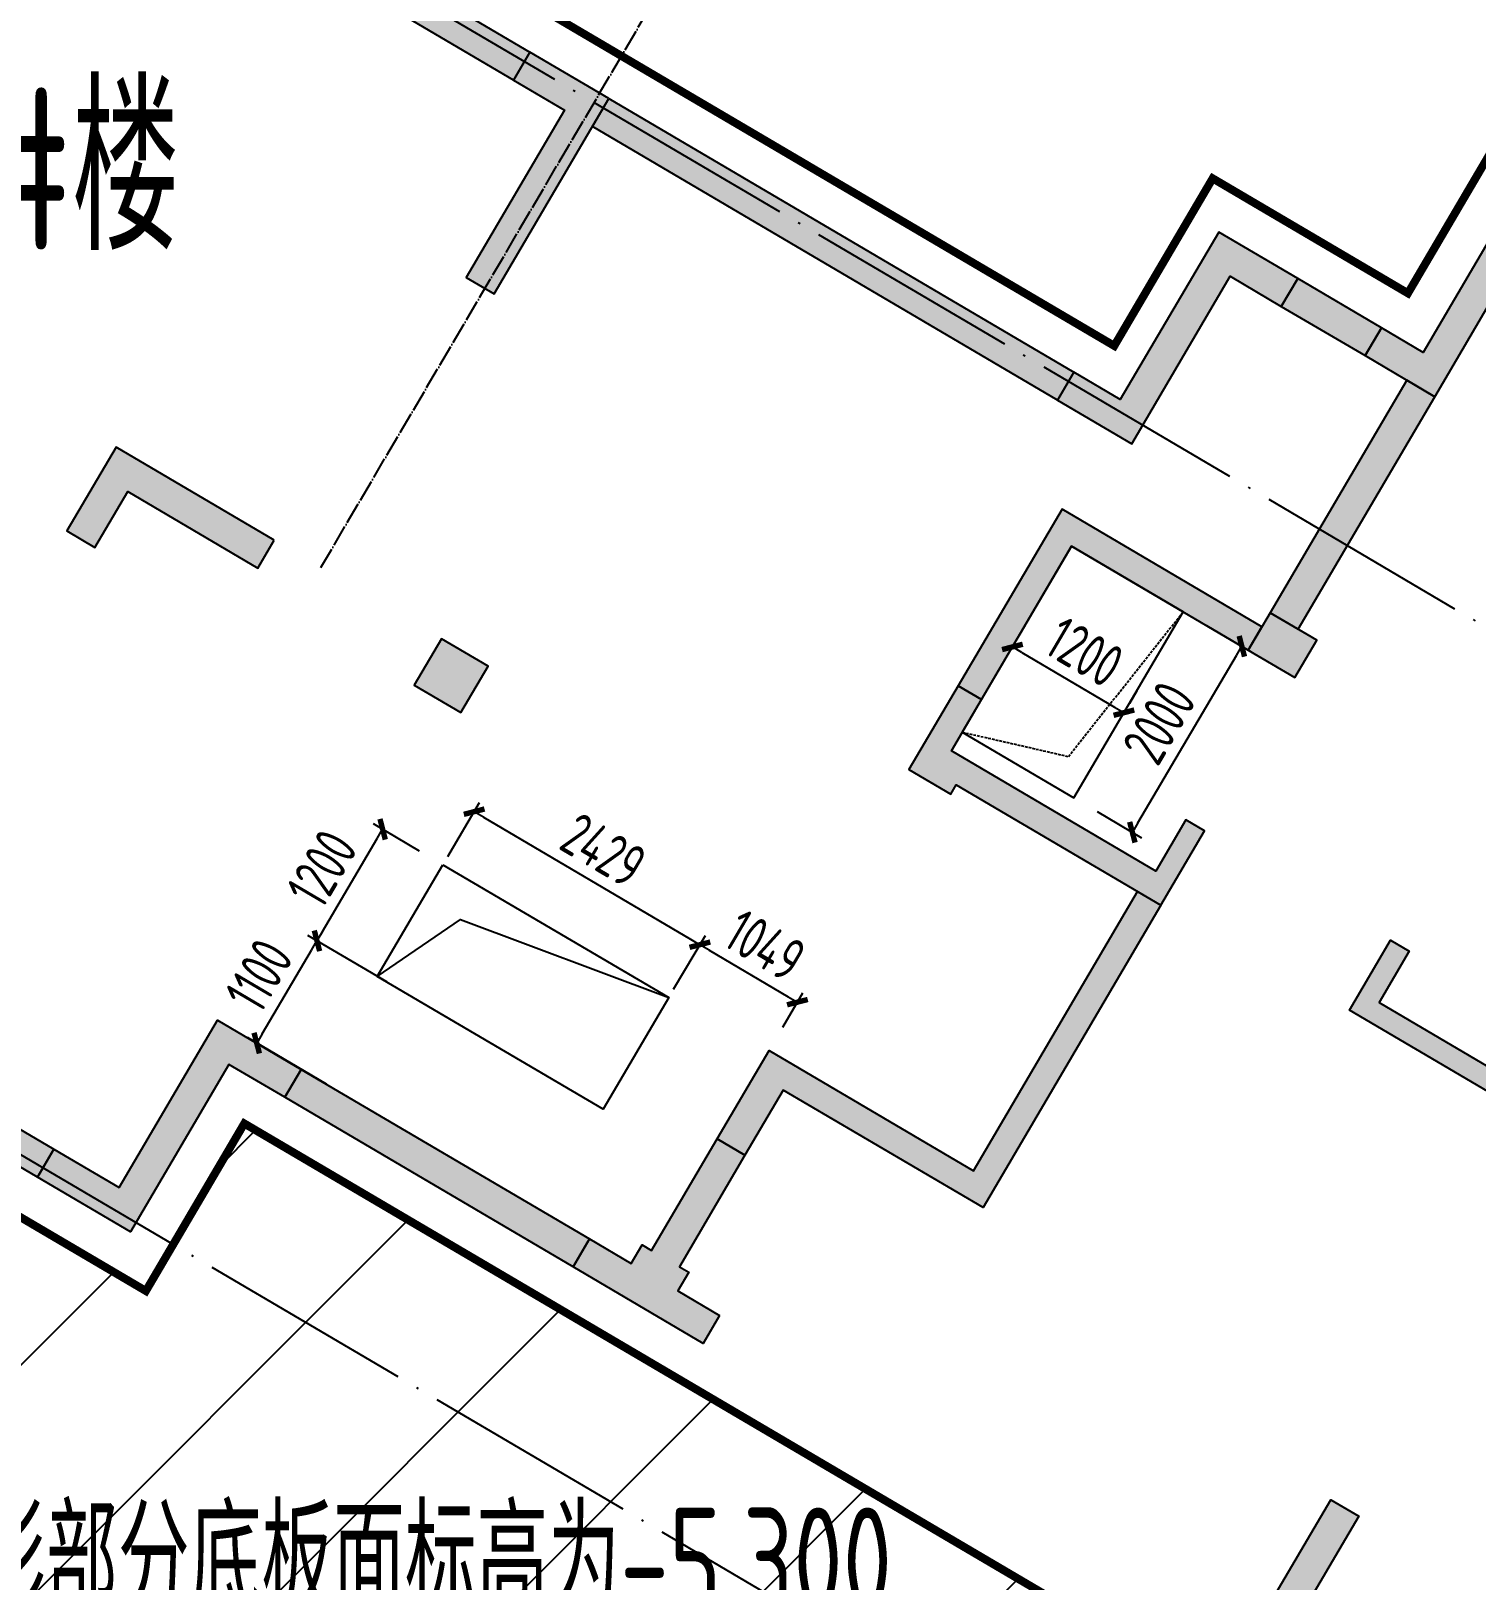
# Model space of a CAD drawing. Extents: x -57409 to 252654, y -8259 to 229119.
# Drawn here: x 165350 to 178747, y 89177 to 103531 of the extents above; entities that cross this region are included whole.
import ezdxf

# ---------------------------------------------------------------- set-up
doc = ezdxf.new("R2010")
doc.units = 0
doc.header["$LTSCALE"] = 100
doc.header["$PDMODE"] = 35
doc.header["$PDSIZE"] = 200
doc.linetypes.add('DASH', pattern=[0.35, 0.25, -0.1])
doc.linetypes.add('DOTE', pattern=[2.4200000000000004, 2, -0.2, 0.02, -0.2])
doc.layers.get('0').update_dxf_attribs({"linetype": 'CONTINUOUS'})
doc.layers.get('Defpoints').update_dxf_attribs({"linetype": 'CONTINUOUS'})
for name, color, linetype in [('colu-主楼', 7, 'CONTINUOUS'), ('CT', 2, 'CONTINUOUS'), ('dim-wall', 7, 'CONTINUOUS'), ('dote', 253, 'DOTE'), ('g高差线', 210, 'CONTINUOUS'), ('h填实-主楼', 254, 'CONTINUOUS'), ('h填实-柱墙', 254, 'CONTINUOUS'), ('JSK', 4, 'CONTINUOUS'), ('WALL', 3, 'CONTINUOUS'), ('wall-主楼', 2, 'CONTINUOUS'), ('Z-CT', 2, 'CONTINUOUS'), ('Z-TEXT', 2, 'CONTINUOUS')]:
    doc.layers.add(name, color=color, linetype=linetype)
doc.styles.get("Standard").update_dxf_attribs({"font": 'tssdeng.shx', "width": 0.7, "bigfont": 'tssdchn.shx'})
doc.styles.add('TSSD_Dimension', font='tssdeng.shx', dxfattribs={"width": 0.7})
doc.dimstyles.new('TSSD_100_100$0', dxfattribs={"dimtxt": 300, "dimasz": 100, "dimexe": 100, "dimexo": 250, "dimgap": 100, "dimtad": 1, "dimdec": 0, "dimzin": 0, "dimdsep": 46, "dimtxsty": 'TSSD_Dimension', "dimblk": '_tsdbk', "dimblk1": '_tsdbk', "dimblk2": '_tsdbk', "dimsah": 1, "dimcen": 0, "dimdle": 100, "dimclrt": 7, "dimadec": 0, "dimazin": 0, "dimtfac": 1, "dimtdec": 0, "dimtix": 1, "dimtmove": 2, "dimatfit": 3, "dimldrblk": '_tsdbk', "dimfxl": 1, "dimtolj": 1, "dimtzin": 0, "dimarcsym": 0})

# ---------------------------------------------------------------- blocks, each defined once
blk = doc.blocks.new('_tsdbk')
blk.add_line((-1, 0), (0, 0))
at = {"const_width": 0.5}
blk.add_lwpolyline([(-0.7000000000000001, -0.7000000000000001), (0.7000000000000001, 0.7000000000000001)], dxfattribs=at)
blk = doc.blocks.new('*D2812')
at = {"layer": 'Defpoints', "color": 0}
for p in [(174440.871485698, 97809.95199888613), (175475.3084491136, 97201.72492885578), (175482.8238106084, 97214.48348089389)]:
    blk.add_point(p, dxfattribs=at)
at = {"layer": 'dim-wall', "color": 0, "lineweight": -2}
for p, q in [((174567.7560764382, 98025.35928899652), (174499.6229785634, 97909.69224152912)), ((174535.0320583115, 97772.7754891889), (175396.6608945643, 97265.23731718995)), ((175602.1930398538, 97417.13221896614), (175533.5776469045, 97300.64639693804))]:
    blk.add_line(p, q, dxfattribs=at)
at = {"layer": 'dim-wall', "color": 0, "lineweight": -2, "xscale": 100, "yscale": 100, "zscale": 100}
for p, rotation in [((174448.8691422673, 97823.52932548497), 149.5000000000001), ((175482.8238106084, 97214.48348089389), 329.5000000000001)]:
    blk.add_blockref('_tsdbk', p, dxfattribs=dict(at, rotation=rotation))
at = {"layer": 'dim-wall', "color": 7, "insert": (175118.1079853261, 97777.4951513219), "char_height": 400, "attachment_point": 5, "rotation": 329.50000000000006, "style": 'TSSD_Dimension'}
blk.add_mtext('\\A1;1200', dxfattribs=at)
blk = doc.blocks.new('*D2813')
at = {"layer": 'Defpoints', "color": 0}
for p in [(176032.6337455126, 98149.59113796953), (176576.123988647, 97829.45091877802), (175018.9219730276, 96425.52955096384)]:
    blk.add_point(p, dxfattribs=at)
at = {"layer": 'dim-wall', "color": 0, "lineweight": -2}
for p, q in [((176248.0410356229, 98022.70654722935), (176662.2869046911, 97778.69708248196)), ((175611.8014282708, 96192.35607289331), (176525.3701523509, 97743.28800273387)), ((175234.329263138, 96298.64496022367), (175647.2105080189, 96055.4393205531))]:
    blk.add_line(p, q, dxfattribs=at)
at = {"layer": 'dim-wall', "color": 0, "lineweight": -2, "xscale": 100, "yscale": 100, "zscale": 100}
for p, rotation in [((176576.123988647, 97829.45091877802), 59.50000000000007), ((175561.0475919747, 96106.19315684916), 239.5000000000001)]:
    blk.add_blockref('_tsdbk', p, dxfattribs=dict(at, rotation=rotation))
at = {"layer": 'dim-wall', "color": 7, "insert": (175810.0970421784, 97120.08354670179), "char_height": 400, "attachment_point": 5, "rotation": 59.500000000000064, "style": 'TSSD_Dimension'}
blk.add_mtext('\\A1;2000', dxfattribs=at)
blk = doc.blocks.new('*D2814')
at = {"layer": 'Defpoints', "color": 0}
for p in [(168001.7097766613, 95100.18084510024), (168864.5505592629, 94591.92878214439), (168307.008792782, 93643.69471319544)]:
    blk.add_point(p, dxfattribs=at)
at = {"layer": 'dim-wall', "color": 0, "lineweight": -2}
for p, q in [((168649.1432691525, 94718.81337288457), (167915.5468606172, 95150.93468139632)), ((167494.1714339146, 94238.55171897526), (167950.9559403653, 95014.01792905609)), ((168091.6015026716, 93770.5793039356), (167357.2546815744, 94203.14263922718))]:
    blk.add_line(p, q, dxfattribs=at)
at = {"layer": 'dim-wall', "color": 0, "lineweight": -2, "xscale": 100, "yscale": 100, "zscale": 100}
for p, rotation in [((168001.7097766613, 95100.18084510024), 59.50000000000001), ((167443.4175976185, 94152.3888029311), 239.5)]:
    blk.add_blockref('_tsdbk', p, dxfattribs=dict(at, rotation=rotation))
at = {"layer": 'dim-wall', "color": 7, "insert": (167464.0749390075, 94778.54633290385), "char_height": 400, "attachment_point": 5, "rotation": 59.500000000000014, "style": 'TSSD_Dimension'}
blk.add_mtext('\\A1;1100', dxfattribs=at)
blk = doc.blocks.new('*D2815')
at = {"layer": 'Defpoints', "color": 0}
for p in [(168610.6141129765, 96133.89528006015), (169169.214644701, 95804.85442067793), (168864.5505592629, 94591.92878214439)]:
    blk.add_point(p, dxfattribs=at)
at = {"layer": 'dim-wall', "color": 0, "lineweight": -2}
for p, q in [((168953.8073545907, 95931.7390114181), (168524.4511969324, 96184.64911635622)), ((168052.4636129575, 95186.34376114438), (168559.8602766804, 96047.732364016)), ((168649.1432691525, 94718.81337288457), (167915.5468606172, 95150.93468139629))]:
    blk.add_line(p, q, dxfattribs=at)
at = {"layer": 'dim-wall', "color": 0, "lineweight": -2, "xscale": 100, "yscale": 100, "zscale": 100}
for p, rotation in [((168610.6141129765, 96133.89528006015), 59.50000000000001), ((168001.7097766614, 95100.18084510023), 239.5)]:
    blk.add_blockref('_tsdbk', p, dxfattribs=dict(at, rotation=rotation))
at = {"layer": 'dim-wall', "color": 7, "insert": (168047.6731966865, 95769.29957146838), "char_height": 400, "attachment_point": 5, "rotation": 59.500000000000014, "style": 'TSSD_Dimension'}
blk.add_mtext('\\A1;1200', dxfattribs=at)
blk = doc.blocks.new('*D2816')
at = {"layer": 'Defpoints', "color": 0}
for p in [(169088.1560034642, 95666.9946330679), (171551.73959437, 95064.46012984923), (171181.6026337311, 94436.09226267319)]:
    blk.add_point(p, dxfattribs=at)
at = {"layer": 'dim-wall', "color": 0, "lineweight": -2}
for p, q in [((169215.0405942044, 95882.40192317829), (169510.0228472638, 96383.18241505304)), ((169545.4319270119, 96246.26566271283), (171465.5766783258, 95115.2139661453)), ((171308.4872244712, 94651.49955278359), (171602.493430666, 95150.62304589339))]:
    blk.add_line(p, q, dxfattribs=at)
at = {"layer": 'dim-wall', "color": 0, "lineweight": -2, "xscale": 100, "yscale": 100, "zscale": 100}
for p, rotation in [((169459.2690109677, 96297.0194990089), 149.5), ((171551.73959437, 95064.46012984923), 329.5)]:
    blk.add_blockref('_tsdbk', p, dxfattribs=dict(at, rotation=rotation))
at = {"layer": 'dim-wall', "color": 7, "insert": (170657.7658115571, 95939.22856256153), "char_height": 400, "attachment_point": 5, "rotation": 329.5, "style": 'TSSD_Dimension'}
blk.add_mtext('\\A1;2429', dxfattribs=at)
blk = doc.blocks.new('*D2817')
at = {"layer": 'Defpoints', "color": 0}
for p in [(172455.9012644648, 94531.86820404138), (171181.6026337311, 94436.09226267319), (172192.7306318728, 94085.09312700026)]:
    blk.add_point(p, dxfattribs=at)
at = {"layer": 'dim-wall', "color": 0, "lineweight": -2}
for p, q in [((171308.4872244712, 94651.49955278359), (171602.493430666, 95150.62304589339)), ((171637.9025104141, 95013.70629355316), (172369.7383484207, 94582.62204033745)), ((172319.615222613, 94300.50041711063), (172506.6551007609, 94618.03112008554))]:
    blk.add_line(p, q, dxfattribs=at)
at = {"layer": 'dim-wall', "color": 0, "lineweight": -2, "xscale": 100, "yscale": 100, "zscale": 100}
for p, rotation in [((171551.73959437, 95064.46012984923), 149.5), ((172455.9012644648, 94531.86820404138), 329.5)]:
    blk.add_blockref('_tsdbk', p, dxfattribs=dict(at, rotation=rotation))
at = {"layer": 'dim-wall', "color": 7, "insert": (172156.0819383056, 95056.65291507778), "char_height": 400, "attachment_point": 5, "rotation": 329.5, "style": 'TSSD_Dimension'}
blk.add_mtext('\\A1;1049', dxfattribs=at)

msp = doc.modelspace()

# ---------------------------------------------------------------- hatches: boundary and pattern name
at = {"layer": 'g高差线'}
h = msp.add_hatch(dxfattribs=at)
h.set_pattern_fill('ANSI31', color=256, scale=500, style=0)
h.set_pattern_definition([(45, (0, 0), (-1122.532015133644, 1122.532015133644), [])])
h.paths.add_polyline_path([(167328.0015713994, 93407.29436140702), (166415.652510552, 91855.64388803586), (155985.0941495197, 97988.56545426532), (156897.4217409475, 99540.21971143977), (153966.9377775096, 101263.3174657299), (151877.6438114924, 97709.96870472953), (151877.6438117984, 86351.22903413788), (164521.890563253, 85229.79906564172), (164576.7586858609, 85848.44320797367), (164257.3222983349, 85569.22932163556), (164297.5447995229, 86167.87959549934), (164576.7586858609, 85848.44320797369), (164521.890563253, 85229.79906564172), (178716.3392929953, 83970.8802462993), (179913.6512926972, 86007.19834220802)])
h.paths.add_polyline_path([(164277.7382389404, 86208.72233228767), (164345.42033219, 87216.06654312399), (163982.7764162889, 87240.43209669381), (163915.0943230394, 86233.08788585749)], flags=24)
at = {"layer": 'h填实-主楼'}
for points in [[(170708.0163963816, 102904.4254909267), (169975.2902139796, 103335.2529988947), (169823.2334464612, 103076.643758047), (170297.3503880155, 102797.8730175971), (169385.0097829121, 101246.2175725093), (169643.6190237586, 101094.1608049919)], [(179221.0203599399, 102191.1491162018), (178257.9941367981, 100553.2905417389), (177870.0802755263, 100781.3756930163), (177718.0235556718, 100522.7665332311), (178364.546657795, 100142.6246144378), (179327.5728332723, 101780.483107837), (179715.4866945452, 101552.39795656), (179867.5434620617, 101811.0071974104)], [(177094.2525529794, 101237.5459955717), (176361.526370578, 101668.3735035401), (175449.185789642, 100116.7180995546), (175018.1703882276, 100370.1460454178), (174866.1136207122, 100111.5368045667), (175555.7382629726, 99706.0520911894), (176468.078891575, 101257.7075762347), (176942.1958331266, 100978.9368357891)], [(167605.8328668928, 98812.18193154174), (166140.3805020856, 99673.83694747227), (165684.2101995312, 98898.00922492749), (165942.8194403823, 98745.95245741293), (166246.9329754177, 99263.1709391081), (167453.7760993726, 98553.57269069084)], [(177067.070708861, 97541.36406793326), (177269.8130655519, 97886.17638906415), (176838.7976641377, 98139.60433492679), (176636.055307446, 97794.79201379544)], [(169335.077060579, 97215.39721887533), (169588.5050064409, 97646.41262028957), (169157.4896050282, 97899.84056615198), (168904.0616591664, 97468.82516473855)], [(173946.3768506347, 97462.18134037379), (173490.2065480784, 96686.35361782761), (173878.1204093525, 96458.26846655304), (173928.8059985235, 96544.47154683873), (175825.273764747, 95429.38858503973), (176230.7584781242, 96119.01322730209), (176058.352317562, 96220.38440564714), (175779.5815771107, 95746.26746409523), (173883.1138108897, 96861.35042588922), (174161.8845513414, 97335.46736744113)], [(180196.1001805472, 93787.47614097557), (179739.9298779952, 93011.64841843207), (179395.1175568697, 93214.39077512416), (179471.1459406239, 93343.69539554635), (177574.678174406, 94458.77835734255), (177954.8200931973, 95105.30145946398), (178127.2262537628, 95003.93028111718), (177848.4555133153, 94529.81333956376), (179744.923279534, 93414.7303777679), (180023.6940199839, 93888.84731932249)], [(166167.0385100863, 92813.85957070379), (167079.379115189, 94365.51501579265), (167855.206837734, 93909.3447132392), (167703.1500702175, 93650.73547239343), (167185.9315885203, 93954.8490074251), (166273.5910022004, 92403.19359428363), (165411.5601993747, 92910.04948600821), (165563.6169481044, 93168.6586949123)], [(171734.345450095, 91628.49320070105), (171582.2886825772, 91369.88395985108), (170375.4455586192, 92079.48220826845), (170527.5023261363, 92338.09144911586), (170915.4161874071, 92110.00629784117), (171016.7873657501, 92282.41245840836), (171102.9904460366, 92231.72686923362), (171711.2175161068, 93266.1638326264), (171969.8267569576, 93114.10706510997), (171361.5996868846, 92079.67010171755), (171447.8027671685, 92028.98451254526), (171346.4315888224, 91856.57835197795)], [(177423.7487487655, 88283.24431531035), (177271.6919812479, 88024.63507446283), (176064.8488572872, 88734.23332287997), (176216.9056248056, 88992.84256372598), (176604.8194860786, 88764.75741244954), (176706.1906644221, 88937.16357301603), (176792.3937447077, 88886.47798384199), (177400.6208147764, 89920.91494723581), (177659.2300556281, 89768.85817971997), (177051.0029855572, 88734.42121632546), (177137.2060658386, 88683.73562715386), (177035.8348874932, 88511.32946658865)]]:
    msp.add_hatch(color=256, dxfattribs=at).paths.add_polyline_path(points)
at = {"layer": 'h填实-柱墙'}
for points in [[(166096.1515570156, 105616.1045376699), (169975.290213979, 103335.2529988937), (169823.2334463151, 103076.6437578005), (165944.0947893517, 105357.4952965767)], [(170708.0163963802, 102904.4254909184), (175018.1703882214, 100370.1460454014), (174866.1136205639, 100111.5368043167), (170555.9596287225, 102645.8162498332)], [(177870.0802755293, 100781.3756930106), (177094.2525529885, 101237.5459955604), (176942.1958331367, 100978.9368357788), (177718.0235556771, 100522.766533229)], [(178364.5466577974, 100142.6246144316), (178105.9374173112, 100294.6813817367), (176838.7976645015, 98139.60433470595), (177097.4069049876, 97987.54756740163)], [(176762.769280739, 98010.29971428282), (174909.403054305, 99100.03988170062), (173946.3768506348, 97462.18134035644), (174161.884551343, 97335.467367426), (174998.1967820798, 98757.81820806311), (176636.0553078077, 97794.79201357623)], [(171711.217516105, 93266.1638326279), (172192.7306318728, 94085.09312700023), (174089.1983981027, 92970.01016519984), (175609.76606404, 95556.10255797065), (175825.273764747, 95429.38858503973), (174177.9921258762, 92627.78849156326), (172324.6258997945, 93717.52865877535), (171969.8267569564, 93114.10706510834)], [(164011.9615216512, 94080.99933171165), (165563.6169667397, 93168.65872660544), (165411.5601993718, 92910.04948601182), (163859.9047542834, 93822.39009111581)], [(167855.206837734, 93909.3447132392), (170527.5023261305, 92338.09144910888), (170375.4455586192, 92079.48220826845), (167703.1500702227, 93650.73547239971)]]:
    msp.add_hatch(color=256, dxfattribs=at).paths.add_polyline_path(points)

# ---------------------------------------------------------------- linework, layer by layer
at = {"layer": 'colu-主楼'}
for points in [[(177067.070708861, 97541.36406793326), (177269.8130655519, 97886.17638906415), (176838.7976641377, 98139.60433492679), (176636.055307446, 97794.79201379544)], [(169335.077060579, 97215.39721887533), (169588.5050064409, 97646.41262028957), (169157.4896050282, 97899.84056615198), (168904.0616591664, 97468.82516473855)]]:
    msp.add_lwpolyline(points, close=True, dxfattribs=at)
at = {"layer": 'CT', "const_width": 74.99999999999997}
for points in [[(146084.2716093794, 117846.6875064963), (154187.3611559471, 113082.2421242844), (155099.7017610489, 114633.8975693687), (156909.9664469876, 113569.5001967452), (157822.3070520797, 115121.1556418123), (161098.0241028221, 113195.1032532573), (160185.6834977296, 111643.4478081905), (161995.948183668, 110579.0504355668), (161083.607578565, 109027.3949904832), (175393.3189055136, 100613.5871878362), (176305.6595106154, 102165.2426329202), (178115.9241965537, 101100.8452602972), (179028.2648016459, 102652.500705364), (182303.9818523885, 100726.4483168093), (181391.6412472959, 99174.7928717419), (183201.9059332342, 98110.39549911823), (182289.5653281315, 96558.74005403472), (189875.4363930169, 92098.40820685014), (183742.4801031376, 81667.8354926329)], [(179913.6512926972, 86007.19834220802), (167328.0015713994, 93407.29436140702), (166415.6609662945, 91855.63891631746), (157795.3529380261, 96924.19783356655), (158707.693543132, 98475.85327865576), (146122.0438218341, 105875.9492978548)]]:
    msp.add_lwpolyline(points, dxfattribs=at)
at = {"layer": 'dote', "ltscale": 10}
for p, q in [((145533.3666108839, 117590.5823244111), (195225.2086655249, 88372.82950923961)), ((139907.2662127336, 108022.0404130207), (184810.60358333, 81619.82713970923))]:
    msp.add_line(p, q, dxfattribs=at)
at = {"layer": 'dote'}
msp.add_line((168037.2622608311, 98558.50358451062), (173157.010548982, 107265.8714955849), dxfattribs=at)
at = {"layer": 'g高差线', "const_width": 50}
msp.add_lwpolyline([(153966.9377775095, 101263.3174657299), (156897.4217409476, 99540.21971143979), (155985.0941495197, 97988.56545426532), (166415.652510552, 91855.64388803588), (167328.0015713994, 93407.29436140702), (179913.6512926972, 86007.19834220802), (178716.3392929953, 83970.8802462993), (151877.6438117983, 86351.22903413788), (151877.6438114924, 97709.96870472954), (153966.9488321138, 101263.3362667529)], dxfattribs=at)
at = {"layer": 'JSK'}
for points in [[(175018.9219730276, 96425.52955096382), (176032.6337564125, 98149.59115665806), (174998.1967929959, 98757.81822668742), (173984.4850096119, 97033.75662099365)], [(169169.214644701, 95804.85442067792), (171262.6611048882, 94573.95176102158), (170654.4340348221, 93539.51479762637), (168560.9875746349, 94770.4174572827)]]:
    msp.add_lwpolyline(points, close=True, dxfattribs=at)
at = {"layer": 'JSK', "linetype": 'DASH'}
msp.add_lwpolyline([(173984.4850096073, 97033.75662099598), (174968.0996187584, 96808.6217748451), (176032.6337564125, 98149.59115665806)], dxfattribs=at)
at = {"layer": 'JSK'}
msp.add_lwpolyline([(168560.98740458, 94770.41716806374), (169332.3699930159, 95298.25155928584), (171262.6611048882, 94573.95176102158)], dxfattribs=at)
at = {"layer": 'WALL'}
for points in [[(166096.1515570156, 105616.1045376699), (169975.290213979, 103335.2529988937), (169823.2334463151, 103076.6437578005), (165944.0947893517, 105357.4952965767)], [(170708.0163963802, 102904.4254909184), (175018.1703882214, 100370.1460454014), (174866.1136205639, 100111.5368043167), (170555.9596287225, 102645.8162498332)], [(177870.0802755293, 100781.3756930106), (177094.2525529885, 101237.5459955604), (176942.1958331367, 100978.9368357788), (177718.0235556771, 100522.766533229)], [(178364.5466577974, 100142.6246144316), (178105.9374173112, 100294.6813817367), (176838.7976645015, 98139.60433470595), (177097.4069049876, 97987.54756740163)], [(176762.769280739, 98010.29971428282), (174909.403054305, 99100.03988170062), (173946.3768506348, 97462.18134035644), (174161.884551343, 97335.467367426), (174998.1967820798, 98757.81820806311), (176636.0553078077, 97794.79201357623)], [(171711.217516105, 93266.1638326279), (172192.7306318728, 94085.09312700023), (174089.1983981027, 92970.01016519984), (175609.76606404, 95556.10255797065), (175825.273764747, 95429.38858503973), (174177.9921258762, 92627.78849156326), (172324.6258997945, 93717.52865877535), (171969.8267569564, 93114.10706510834)], [(164011.9615216512, 94080.99933171165), (165563.6169667397, 93168.65872660544), (165411.5601993718, 92910.04948601182), (163859.9047542834, 93822.39009111581)], [(167855.206837734, 93909.3447132392), (170527.5023261305, 92338.09144910888), (170375.4455586192, 92079.48220826845), (167703.1500702227, 93650.73547239971)]]:
    msp.add_lwpolyline(points, close=True, dxfattribs=at)
at = {"layer": 'wall-主楼'}
for points in [[(170708.0163963816, 102904.4254909267), (169975.2902139796, 103335.2529988947), (169823.2334464612, 103076.643758047), (170297.3503880155, 102797.8730175971), (169385.0097829121, 101246.2175725093), (169643.6190237586, 101094.1608049919)], [(179221.0203599399, 102191.1491162018), (178257.9941367981, 100553.2905417389), (177870.0802755263, 100781.3756930163), (177718.0235556718, 100522.7665332311), (178364.546657795, 100142.6246144378), (179327.5728332723, 101780.483107837), (179715.4866945452, 101552.39795656), (179867.5434620617, 101811.0071974104)], [(177094.2525529794, 101237.5459955717), (176361.526370578, 101668.3735035401), (175449.185789642, 100116.7180995546), (175018.1703882276, 100370.1460454178), (174866.1136207122, 100111.5368045667), (175555.7382629726, 99706.0520911894), (176468.078891575, 101257.7075762347), (176942.1958331266, 100978.9368357891)], [(167605.8328668928, 98812.18193154174), (166140.3805020856, 99673.83694747227), (165684.2101995312, 98898.00922492749), (165942.8194403823, 98745.95245741293), (166246.9329754177, 99263.1709391081), (167453.7760993726, 98553.57269069084)], [(173946.3768506347, 97462.18134037379), (173490.2065480784, 96686.35361782761), (173878.1204093525, 96458.26846655304), (173928.8059985235, 96544.47154683873), (175825.273764747, 95429.38858503973), (176230.7584781242, 96119.01322730209), (176058.352317562, 96220.38440564714), (175779.5815771107, 95746.26746409523), (173883.1138108897, 96861.35042588922), (174161.8845513414, 97335.46736744113)], [(180196.1001805472, 93787.47614097557), (179739.9298779952, 93011.64841843207), (179395.1175568697, 93214.39077512416), (179471.1459406239, 93343.69539554635), (177574.678174406, 94458.77835734255), (177954.8200931973, 95105.30145946398), (178127.2262537628, 95003.93028111718), (177848.4555133153, 94529.81333956376), (179744.923279534, 93414.7303777679), (180023.6940199839, 93888.84731932249)], [(166167.0385100863, 92813.85957070379), (167079.379115189, 94365.51501579265), (167855.206837734, 93909.3447132392), (167703.1500702175, 93650.73547239343), (167185.9315885203, 93954.8490074251), (166273.5910022004, 92403.19359428363), (165411.5601993747, 92910.04948600821), (165563.6169481044, 93168.6586949123)], [(171734.345450095, 91628.49320070105), (171582.2886825772, 91369.88395985108), (170375.4455586192, 92079.48220826845), (170527.5023261363, 92338.09144911586), (170915.4161874071, 92110.00629784117), (171016.7873657501, 92282.41245840836), (171102.9904460366, 92231.72686923362), (171711.2175161068, 93266.1638326264), (171969.8267569576, 93114.10706510997), (171361.5996868846, 92079.67010171755), (171447.8027671685, 92028.98451254526), (171346.4315888224, 91856.57835197795)], [(177423.7487487655, 88283.24431531035), (177271.6919812479, 88024.63507446283), (176064.8488572872, 88734.23332287997), (176216.9056248056, 88992.84256372598), (176604.8194860786, 88764.75741244954), (176706.1906644221, 88937.16357301603), (176792.3937447077, 88886.47798384199), (177400.6208147764, 89920.91494723581), (177659.2300556281, 89768.85817971997), (177051.0029855572, 88734.42121632546), (177137.2060658386, 88683.73562715386), (177035.8348874932, 88511.32946658865)]]:
    msp.add_lwpolyline(points, close=True, dxfattribs=at)
at = {"layer": 'Z-CT', "color": 1, "const_width": 50}
for points in [[(146084.2716093794, 117846.6875064963), (154187.3611559471, 113082.2421242843), (155099.7017610488, 114633.8975693685), (156909.9664469874, 113569.5001967451), (157822.3070520797, 115121.155641812), (161098.024102822, 113195.103253257), (160185.6834977297, 111643.44780819), (161995.9481836678, 110579.0504355663), (161083.6075785649, 109027.3949904829), (175393.318905513, 100613.5871878353), (176305.6595106149, 102165.2426329193), (178115.9241965532, 101100.845260296), (179028.2648016456, 102652.500705363), (182303.9818523879, 100726.4483168079), (181391.6412472955, 99174.792871741), (183201.9059332336, 98110.39549911728), (182289.565328131, 96558.74005403373), (189875.4363930161, 92098.40820684882), (183742.4801031364, 81667.8354926314)], [(179913.6512926962, 86007.19834220699), (167328.0015713988, 93407.2943614064), (166415.6609662937, 91855.63891631675), (157795.3529380252, 96924.19783356637), (158707.6935431314, 98475.85327865543), (146122.043821834, 105875.9492978548)]]:
    msp.add_lwpolyline(points, dxfattribs=at)

# ---------------------------------------------------------------- texts
at = {"layer": 'Z-TEXT', "width": 0.7}
for s, height, p in [('9#楼', 1500, (164093.2430693916, 101500.8185516398)), ('阴影部分底板面标高为-5.300', 1000, (164161.1272178561, 88847.79779764297))]:
    msp.add_text(s, height=height, dxfattribs=at).set_placement(p)

# ---------------------------------------------------------------- dimensions: what is measured, and where the dimension line sits
at = {"layer": 'dim-wall'}
for base, p1, p2, angle, picture, middle in [((175482.8238106084, 97214.48348089389), (174440.871485698, 97809.95199888616), (175475.3084491136, 97201.72492885575), 149.5000000000001, '*D2812', (175118.1079853261, 97777.4951513219)), ((176576.123988647, 97829.45091877802), (175018.9219730276, 96425.52955096382), (176032.6337455125, 98149.59113796952), 239.5000000000001, '*D2813', (175810.0970421784, 97120.08354670179)), ((171551.73959437, 95064.46012984923), (169088.1560034642, 95666.99463306791), (171181.6026337311, 94436.09226267319), 149.5, '*D2816', (170657.7658115571, 95939.22856256153)), ((168610.6141129765, 96133.89528006015), (168864.5505592629, 94591.92878214439), (169169.214644701, 95804.85442067792), 239.5, '*D2815', (168047.6731966865, 95769.29957146838)), ((172455.9012644648, 94531.86820404138), (171181.6026337311, 94436.09226267319), (172192.7306318728, 94085.09312700023), 149.5, '*D2817', (172156.0819383056, 95056.65291507778)), ((168001.7097766613, 95100.18084510024), (168307.0087927819, 93643.69471319542), (168864.5505592629, 94591.92878214439), 239.5, '*D2814', (167464.0749390075, 94778.54633290385))]:
    dim = msp.add_linear_dim(base=base, p1=p1, p2=p2, angle=angle, dimstyle='TSSD_100_100$0', override={"dimtxt": 400}, dxfattribs=at)
    dim.commit()
    dim.dimension.update_dxf_attribs({"geometry": picture, "text_midpoint": middle})

doc.saveas('drawing.dxf')
